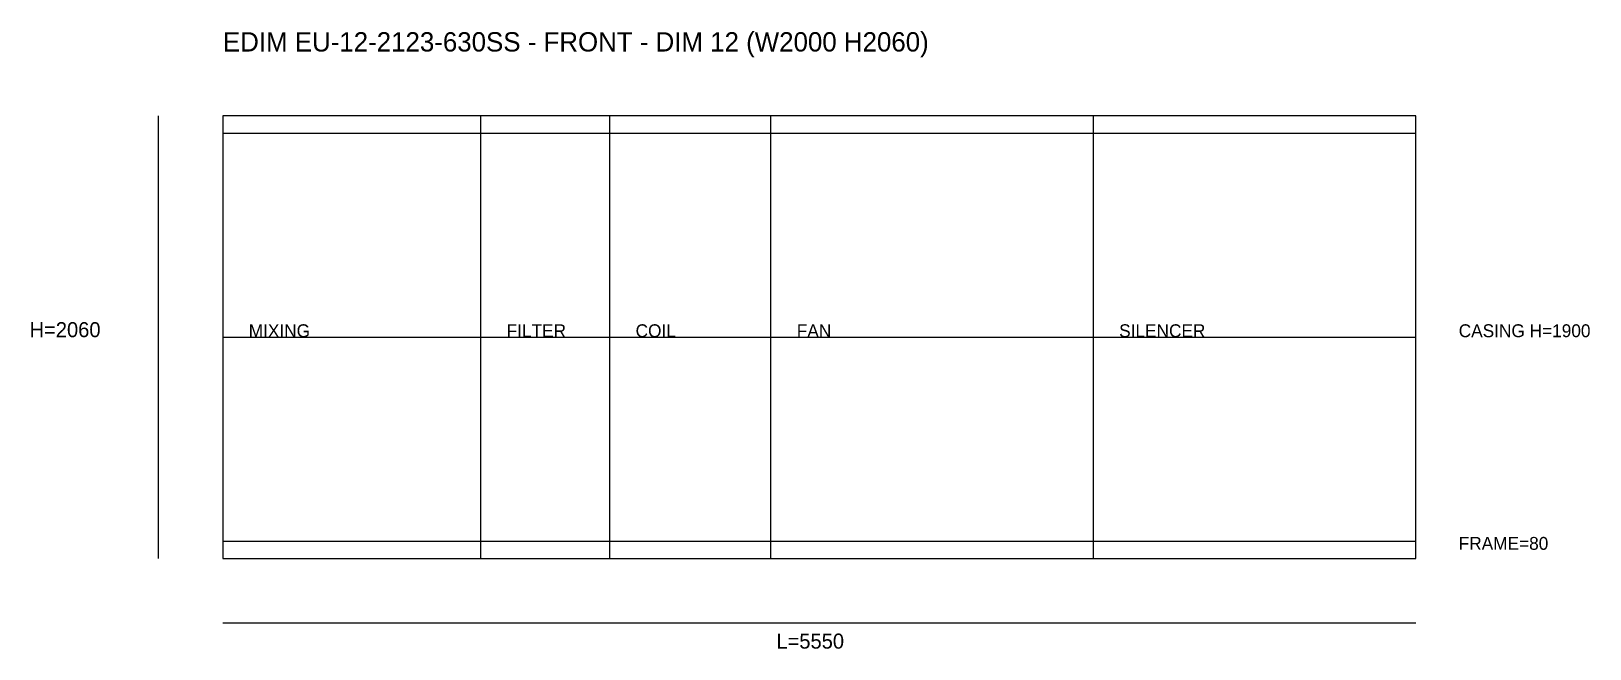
# Model space of a CAD drawing. Header units: millimetres. Extents: x -892 to 6360, y -421 to 2455.
import ezdxf

# ---------------------------------------------------------------- set-up
doc = ezdxf.new("R2010")
doc.units = ezdxf.units.MM
for name, color, linetype in [('DIM', 1, 'CONTINUOUS'), ('OUTLINE', 7, 'CONTINUOUS'), ('SECTION', 3, 'CONTINUOUS'), ('TEXT', 5, 'CONTINUOUS')]:
    doc.layers.add(name, color=color, linetype=linetype)

msp = doc.modelspace()

# ---------------------------------------------------------------- linework, layer by layer
at = {"layer": 'DIM'}
for p, q in [((-300, 0), (-300, 2060)), ((0, 1030), (5550, 1030)), ((0, -300), (5550, -300))]:
    msp.add_line(p, q, dxfattribs=at)
at = {"layer": 'OUTLINE'}
for p, q in [((5550, 2060), (0, 2060)), ((0, 2060), (0, 0)), ((5550, 0), (5550, 2060)), ((0, 1980), (5550, 1980)), ((0, 80), (5550, 80)), ((0, 0), (5550, 0))]:
    msp.add_line(p, q, dxfattribs=at)
at = {"layer": 'SECTION'}
for p, q in [((1200, 0), (1200, 2060)), ((1800, 0), (1800, 2060)), ((2550, 0), (2550, 2060)), ((4050, 0), (4050, 2060))]:
    msp.add_line(p, q, dxfattribs=at)

# ---------------------------------------------------------------- texts
at = {"layer": 'DIM'}
for s, p in [('CASING H=1900', (5750, 1030)), ('FRAME=80', (5750, 40))]:
    msp.add_text(s, height=60, dxfattribs=at).set_placement(p)
at = {"layer": 'TEXT'}
for s, height, p in [('EDIM EU-12-2123-630SS - FRONT - DIM 12 (W2000 H2060)', 90, (0, 2360)), ('H=2060', 70, (-900, 1030)), ('MIXING', 60, (120, 1030)), ('FILTER', 60, (1320, 1030)), ('COIL', 60, (1920, 1030)), ('FAN', 60, (2670, 1030)), ('SILENCER', 60, (4170, 1030)), ('L=5550', 70, (2575, -420))]:
    msp.add_text(s, height=height, dxfattribs=at).set_placement(p)

doc.saveas('drawing.dxf')
